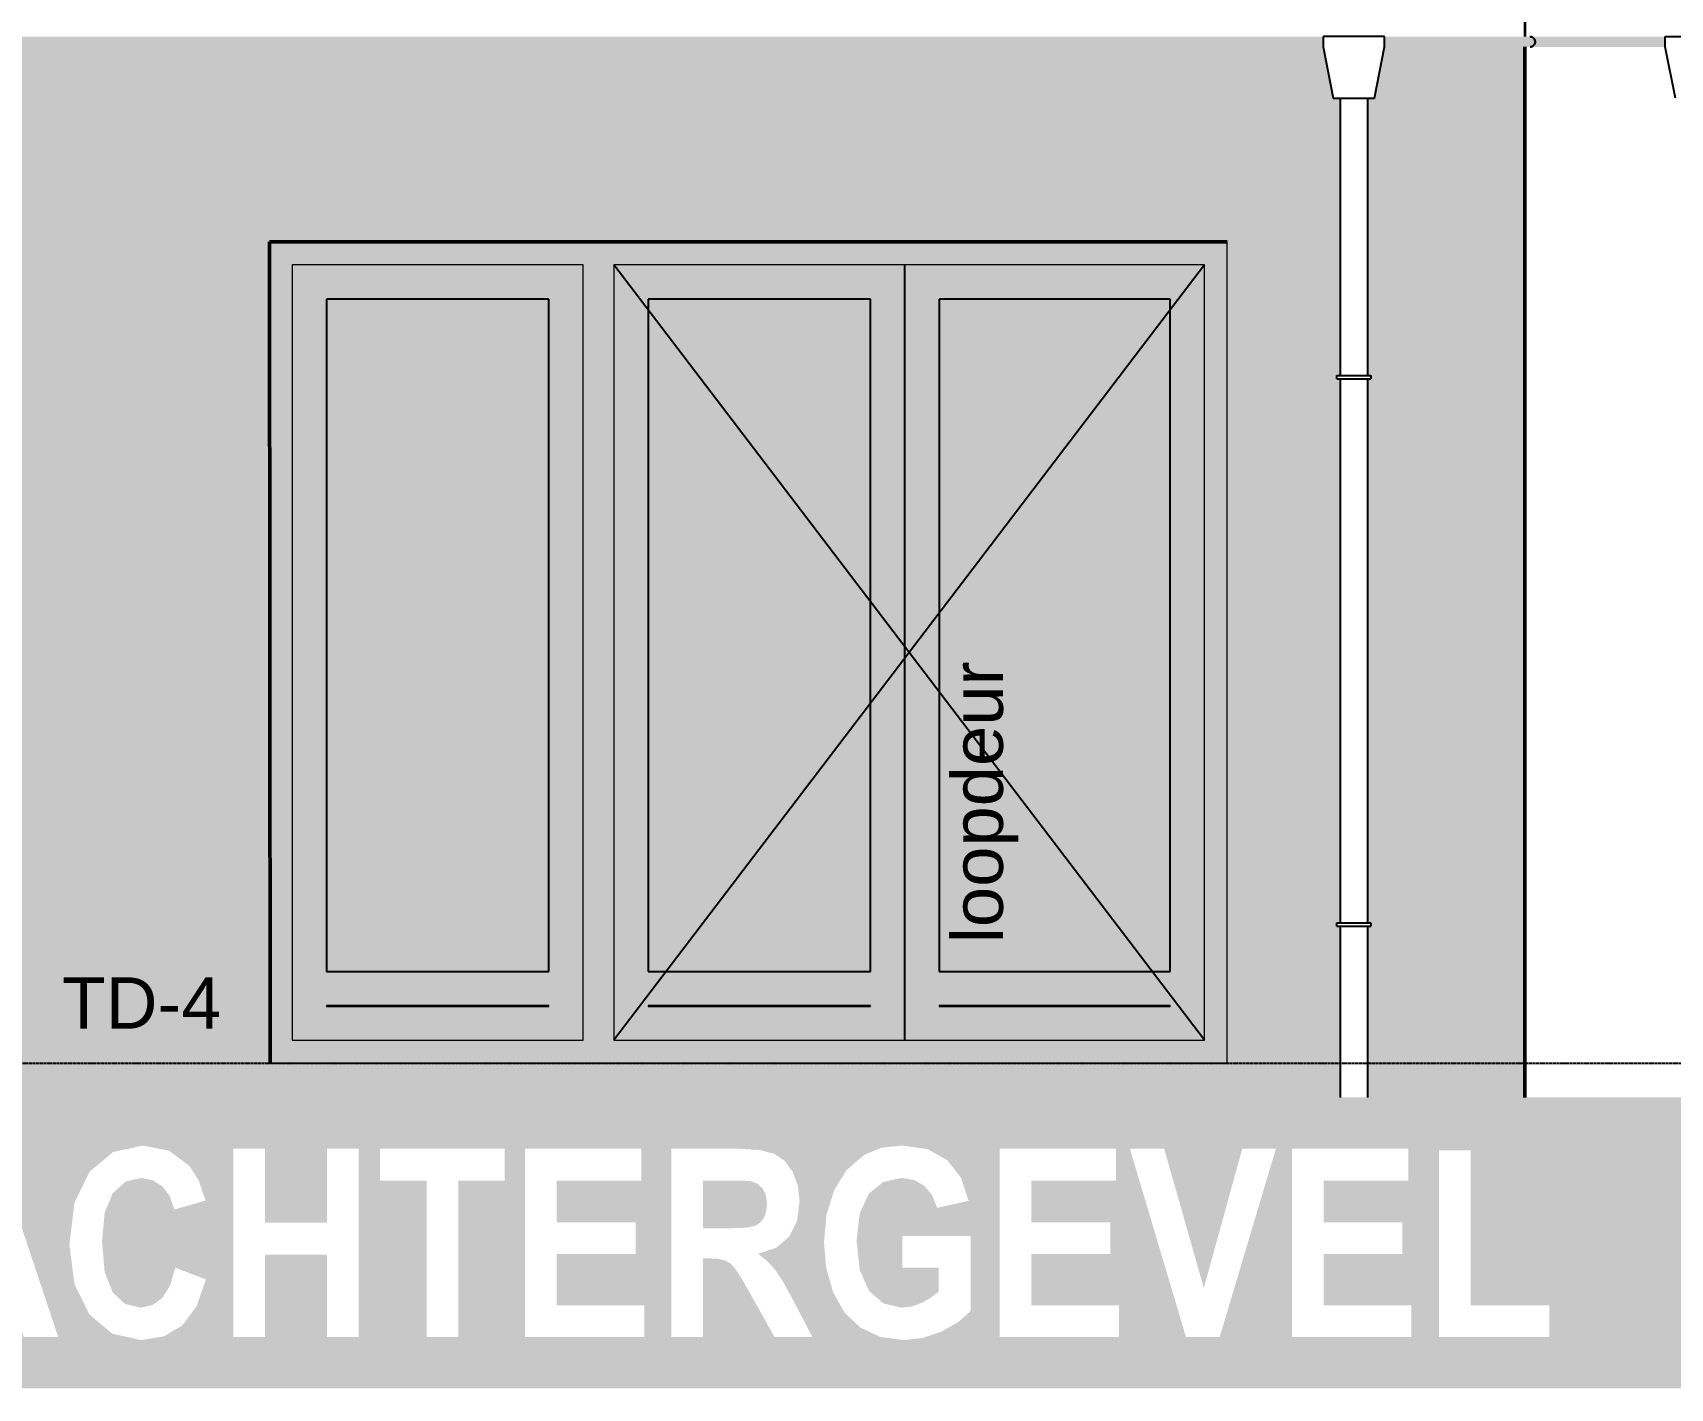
# Model space of a CAD drawing. Header units: millimetres. Extents: x -245 to 49755, y -245 to 41806.
# Drawn here: x 28328 to 30722, y 29037 to 31018 of the extents above; entities that cross this region are included whole.
import ezdxf

# ---------------------------------------------------------------- set-up
doc = ezdxf.new("R2010")
doc.units = ezdxf.units.MM
doc.linetypes.add('PUNKT2_S9', pattern=[1, 0, -1])
doc.linetypes.add('VERDECKT2_S2', pattern=[2.7, 2, -0.7])
doc.layers.add('Standard', color=7, linetype='Continuous', lineweight=25)
doc.styles.add('ARIAL', font='arial.ttf')

msp = doc.modelspace()

# ---------------------------------------------------------------- hatches: boundary and pattern name
at = {"layer": 'Standard', "linetype": 'PUNKT2_S9', "lineweight": 25}
h = msp.add_hatch(color=251, dxfattribs=at)
h.paths.add_polyline_path([(30509.2, 29462.1), (30509.2, 30997.1), (30304.2, 30997.1), (30289.2, 30922.1), (30279.1, 30922.1), (30279.1, 30517.1), (30284.1, 30517.1), (30284.1, 30512.1), (30279.1, 30512.1), (30279.1, 29717.1), (30284.1, 29717.1), (30284.1, 29712.1), (30279.1, 29712.1), (30279.1, 29462.1)])
h.paths.add_polyline_path([(26589.1, 30922.1), (26579.2, 30922.1), (26564.2, 30997.1), (26359.2, 30997.1), (26359.2, 31112.1), (26304.2, 31052.5), (26304.2, 29672.1), (26303.2, 29672.1), (26303.2, 29462.1), (26589.1, 29462.1), (26589.1, 29712.1), (26584.1, 29712.1), (26584.1, 29717.1), (26589.1, 29717.1), (26589.1, 30512.1), (26584.1, 30512.1), (26584.1, 30517.1), (26589.1, 30517.1)])
h.paths.add_polyline_path([(26810.2, 29512.1), (26810.2, 29462.1), (26809.2, 30712.1), (28209.2, 30712.1), (28209.2, 29512.1)], flags=16)
h.paths.add_polyline_path([(26629.1, 29462.1), (30239.1, 29462.1), (30239.1, 29712.1), (30234.1, 29712.1), (30234.1, 29717.1), (30239.1, 29717.1), (30239.1, 30512.1), (30234.1, 30512.1), (30234.1, 30517.1), (30239.1, 30517.1), (30239.1, 30922.1), (30229.2, 30922.1), (30214.2, 30997.1), (26654.2, 30997.1), (26639.2, 30922.1), (26629.1, 30922.1), (26629.1, 30517.1), (26634.1, 30517.1), (26634.1, 30512.1), (26629.1, 30512.1), (26629.1, 29717.1), (26634.1, 29717.1), (26634.1, 29712.1), (26629.1, 29712.1)])
h.paths.add_polyline_path([(28674.2, 29512.1), (28674.2, 30712.1), (30074.2, 30712.1), (30074.2, 29512.1)], flags=16)
for color, points in [(251, [(30214.2, 31012), (26654.2, 31012), (26654.2, 31011.9), (30214.2, 31011.9)]), (251, [(30214.2, 31012), (26654.2, 31012), (26654.2, 31012), (30214.2, 31012)]), (251, [(30214.2, 31011.9), (26654.2, 31011.9), (26654.2, 31011.8), (30214.2, 31011.8)]), (251, [(30214.2, 31011.8), (26654.2, 31011.8), (26654.2, 31011.7), (30214.2, 31011.7)]), (251, [(30214.2, 31011.7), (26654.2, 31011.7), (26654.2, 31011.6), (30214.2, 31011.6)]), (251, [(30214.2, 31011.6), (26654.2, 31011.6), (26654.2, 31011.4), (30214.2, 31011.4)]), (251, [(30214.2, 31011.4), (26654.2, 31011.4), (26654.2, 31011.2), (30214.2, 31011.2)]), (251, [(30214.2, 31011.2), (26654.2, 31011.2), (26654.2, 31011.1), (30214.2, 31011.1)]), (251, [(30214.2, 31011.1), (26654.2, 31011.1), (26654.2, 31010.9), (30214.2, 31010.9)]), (49, [(30214.2, 31010.9), (26654.2, 31010.9), (26654.2, 31010.6), (30214.2, 31010.6)]), (250, [(30214.2, 31010.6), (26654.2, 31010.6), (26654.2, 31010.4), (30214.2, 31010.4)]), (250, [(30214.2, 31010.4), (26654.2, 31010.4), (26654.2, 31010.1), (30214.2, 31010.1)]), (250, [(30214.2, 31010.1), (26654.2, 31010.1), (26654.2, 31009.9), (30214.2, 31009.9)]), (250, [(30214.2, 31009.9), (26654.2, 31009.9), (26654.2, 31009.6), (30214.2, 31009.6)]), (250, [(30214.2, 31009.6), (26654.2, 31009.6), (26654.2, 31009.3), (30214.2, 31009.3)]), (250, [(30214.2, 31009.3), (26654.2, 31009.3), (26654.2, 31009), (30214.2, 31009)]), (250, [(30214.2, 31009), (26654.2, 31009), (26654.2, 31008.6), (30214.2, 31008.6)]), (250, [(30214.2, 31008.6), (26654.2, 31008.6), (26654.2, 31008.3), (30214.2, 31008.3)]), (250, [(30214.2, 31008.3), (26654.2, 31008.3), (26654.2, 31008), (30214.2, 31008)]), (250, [(30214.2, 31008), (26654.2, 31008), (26654.2, 31007.6), (30214.2, 31007.6)]), (250, [(30214.2, 31007.6), (26654.2, 31007.6), (26654.2, 31007.2), (30214.2, 31007.2)]), (250, [(30214.2, 31007.2), (26654.2, 31007.2), (26654.2, 31006.9), (30214.2, 31006.9)]), (250, [(30214.2, 31006.9), (26654.2, 31006.9), (26654.2, 31006.5), (30214.2, 31006.5)]), (250, [(30214.2, 31006.5), (26654.2, 31006.5), (26654.2, 31006.1), (30214.2, 31006.1)]), (250, [(30214.2, 31006.1), (26654.2, 31006.1), (26654.2, 31005.7), (30214.2, 31005.7)]), (250, [(30214.2, 31005.7), (26654.2, 31005.7), (26654.2, 31005.3), (30214.2, 31005.3)]), (250, [(30214.2, 31005.3), (26654.2, 31005.3), (26654.2, 31005), (30214.2, 31005)]), (250, [(30214.2, 31005), (26654.2, 31005), (26654.2, 31004.6), (30214.2, 31004.6)]), (250, [(30214.2, 31004.6), (26654.2, 31004.6), (26654.2, 31004.2), (30214.2, 31004.2)]), (250, [(30214.2, 31004.2), (26654.2, 31004.2), (26654.2, 31003.8), (30214.2, 31003.8)]), (250, [(30214.2, 31003.8), (26654.2, 31003.8), (26654.2, 31003.4), (30214.2, 31003.4)]), (250, [(30214.2, 31003.4), (26654.2, 31003.4), (26654.2, 31003), (30214.2, 31003)]), (250, [(30214.2, 31003), (26654.2, 31003), (26654.2, 31002.6), (30214.2, 31002.6)]), (250, [(30214.2, 31002.6), (26654.2, 31002.6), (26654.2, 31002.2), (30214.2, 31002.2)]), (250, [(30214.2, 31002.2), (26654.2, 31002.2), (26654.2, 31001.9), (30214.2, 31001.9)]), (250, [(30214.2, 31001.9), (26654.2, 31001.9), (26654.2, 31001.5), (30214.2, 31001.5)]), (250, [(30214.2, 31001.5), (26654.2, 31001.5), (26654.2, 31001.2), (30214.2, 31001.2)]), (250, [(30214.2, 31001.2), (26654.2, 31001.2), (26654.2, 31000.8), (30214.2, 31000.8)]), (250, [(30214.2, 31000.8), (26654.2, 31000.8), (26654.2, 31000.5), (30214.2, 31000.5)]), (250, [(30214.2, 31000.5), (26654.2, 31000.5), (26654.2, 31000.2), (30214.2, 31000.2)]), (250, [(30214.2, 31000.2), (26654.2, 31000.2), (26654.2, 30999.8), (30214.2, 30999.8)]), (250, [(30214.2, 30999.8), (26654.2, 30999.8), (26654.2, 30999.5), (30214.2, 30999.5)]), (250, [(30214.2, 30999.5), (26654.2, 30999.5), (26654.2, 30999.3), (30214.2, 30999.3)]), (250, [(30214.2, 30999.3), (26654.2, 30999.3), (26654.2, 30999), (30214.2, 30999)]), (250, [(30214.2, 30999), (26654.2, 30999), (26654.2, 30998.7), (30214.2, 30998.7)]), (250, [(30214.2, 30998.7), (26654.2, 30998.7), (26654.2, 30998.5), (30214.2, 30998.5)]), (250, [(30214.2, 30998.5), (26654.2, 30998.5), (26654.2, 30998.3), (30214.2, 30998.3)]), (250, [(30214.2, 30998.3), (26654.2, 30998.3), (26654.2, 30998.1), (30214.2, 30998.1)]), (250, [(30214.2, 30998.1), (26654.2, 30998.1), (26654.2, 30997.9), (30214.2, 30997.9)]), (250, [(30214.2, 30997.9), (26654.2, 30997.9), (26654.2, 30997.7), (30214.2, 30997.7)]), (250, [(30214.2, 30997.7), (26654.2, 30997.7), (26654.2, 30997.6), (30214.2, 30997.6)]), (250, [(30214.2, 30997.6), (26654.2, 30997.6), (26654.2, 30997.4), (30214.2, 30997.4)]), (250, [(30214.2, 30997.4), (26654.2, 30997.4), (26654.2, 30997.3), (30214.2, 30997.3)]), (250, [(30214.2, 30997.3), (26654.2, 30997.3), (26654.2, 30997.2), (30214.2, 30997.2)]), (250, [(30214.2, 30997.2), (26654.2, 30997.2), (26654.2, 30997.2), (30214.2, 30997.2)]), (250, [(30214.2, 30997.2), (26654.2, 30997.2), (26654.2, 30997.1), (30214.2, 30997.1)]), (8, [(30517.1, 31012.1), (30304.2, 31012.1), (30517.4, 31012)]), (8, [(30516.7, 31012.1), (30304.2, 31012.1), (30517.1, 31012.1)]), (251, [(30517.8, 31012), (30304.2, 31012), (30304.2, 31011.9), (30518.2, 31011.9)]), (251, [(30517.4, 31012), (30304.2, 31012), (30304.2, 31012), (30517.8, 31012)]), (251, [(30518.2, 31011.9), (30304.2, 31011.9), (30304.2, 31011.8), (30518.6, 31011.8)]), (251, [(30518.6, 31011.8), (30304.2, 31011.8), (30304.2, 31011.7), (30519, 31011.7)]), (251, [(30519, 31011.7), (30304.2, 31011.7), (30304.2, 31011.6), (30519.3, 31011.6)]), (251, [(30519.3, 31011.6), (30304.2, 31011.6), (30304.2, 31011.4), (30519.7, 31011.4)]), (251, [(30519.7, 31011.4), (30304.2, 31011.4), (30304.2, 31011.2), (30520.1, 31011.2)]), (251, [(30520.1, 31011.2), (30304.2, 31011.2), (30304.2, 31011.1), (30520.4, 31011.1)]), (251, [(30520.4, 31011.1), (30304.2, 31011.1), (30304.2, 31010.9), (30520.7, 31010.9)]), (49, [(30520.7, 31010.9), (30304.2, 31010.9), (30304.2, 31010.6), (30521.1, 31010.6)]), (250, [(30521.1, 31010.6), (30304.2, 31010.6), (30304.2, 31010.4), (30521.4, 31010.4)]), (250, [(30521.4, 31010.4), (30304.2, 31010.4), (30304.2, 31010.1), (30521.7, 31010.1)]), (250, [(30521.7, 31010.1), (30304.2, 31010.1), (30304.2, 31009.9), (30522, 31009.9)]), (250, [(30522, 31009.9), (30304.2, 31009.9), (30304.2, 31009.6), (30522.2, 31009.6)]), (250, [(30522.2, 31009.6), (30304.2, 31009.6), (30304.2, 31009.3), (30522.5, 31009.3)]), (250, [(30522.5, 31009.3), (30304.2, 31009.3), (30304.2, 31009), (30522.7, 31009)]), (250, [(30522.7, 31009), (30304.2, 31009), (30304.2, 31008.6), (30522.9, 31008.6)]), (250, [(30522.9, 31008.6), (30304.2, 31008.6), (30304.2, 31008.3), (30523.2, 31008.3)]), (250, [(30523.2, 31008.3), (30304.2, 31008.3), (30304.2, 31008), (30523.3, 31008)]), (250, [(30523.3, 31008), (30304.2, 31008), (30304.2, 31007.6), (30523.5, 31007.6)]), (250, [(30523.5, 31007.6), (30304.2, 31007.6), (30304.2, 31007.2), (30523.7, 31007.2)]), (250, [(30523.7, 31007.2), (30304.2, 31007.2), (30304.2, 31006.9), (30523.8, 31006.9)]), (250, [(30523.8, 31006.9), (30304.2, 31006.9), (30304.2, 31006.5), (30523.9, 31006.5)]), (250, [(30523.9, 31006.5), (30304.2, 31006.5), (30304.2, 31006.1), (30524, 31006.1)]), (250, [(30524, 31006.1), (30304.2, 31006.1), (30304.2, 31005.7), (30524.1, 31005.7)]), (250, [(30524.1, 31005.7), (30304.2, 31005.7), (30304.2, 31005.3), (30524.1, 31005.3)]), (250, [(30524.1, 31005.3), (30304.2, 31005.3), (30304.2, 31005), (30524.1, 31005)]), (250, [(30524.1, 31005), (30304.2, 31005), (30304.2, 31004.6), (30524.2, 31004.6)]), (250, [(30524.2, 31004.6), (30304.2, 31004.6), (30304.2, 31004.2), (30524.1, 31004.2)]), (250, [(30524.1, 31004.2), (30304.2, 31004.2), (30304.2, 31003.8), (30524.1, 31003.8)]), (250, [(30524.1, 31003.8), (30304.2, 31003.8), (30304.2, 31003.4), (30524.1, 31003.4)]), (250, [(30524.1, 31003.4), (30304.2, 31003.4), (30304.2, 31003), (30524, 31003)]), (250, [(30524, 31003), (30304.2, 31003), (30304.2, 31002.6), (30523.9, 31002.6)]), (250, [(30523.9, 31002.6), (30304.2, 31002.6), (30304.2, 31002.2), (30523.8, 31002.2)]), (250, [(30523.8, 31002.2), (30304.2, 31002.2), (30304.2, 31001.9), (30523.7, 31001.9)]), (250, [(30523.7, 31001.9), (30304.2, 31001.9), (30304.2, 31001.5), (30523.5, 31001.5)]), (250, [(30523.5, 31001.5), (30304.2, 31001.5), (30304.2, 31001.2), (30523.3, 31001.2)]), (250, [(30523.3, 31001.2), (30304.2, 31001.2), (30304.2, 31000.8), (30523.2, 31000.8)]), (250, [(30523.2, 31000.8), (30304.2, 31000.8), (30304.2, 31000.5), (30522.9, 31000.5)]), (250, [(30522.9, 31000.5), (30304.2, 31000.5), (30304.2, 31000.2), (30522.7, 31000.2)]), (250, [(30522.7, 31000.2), (30304.2, 31000.2), (30304.2, 30999.8), (30522.5, 30999.8)]), (250, [(30522.5, 30999.8), (30304.2, 30999.8), (30304.2, 30999.5), (30522.2, 30999.5)]), (250, [(30522.2, 30999.5), (30304.2, 30999.5), (30304.2, 30999.3), (30522, 30999.3)]), (250, [(30522, 30999.3), (30304.2, 30999.3), (30304.2, 30999), (30521.7, 30999)]), (250, [(30521.7, 30999), (30304.2, 30999), (30304.2, 30998.7), (30521.4, 30998.7)]), (250, [(30521.4, 30998.7), (30304.2, 30998.7), (30304.2, 30998.5), (30521.1, 30998.5)]), (250, [(30521.1, 30998.5), (30304.2, 30998.5), (30304.2, 30998.3), (30520.7, 30998.3)]), (250, [(30520.7, 30998.3), (30304.2, 30998.3), (30304.2, 30998.1), (30520.4, 30998.1)]), (250, [(30520.4, 30998.1), (30304.2, 30998.1), (30304.2, 30997.9), (30520.1, 30997.9)]), (250, [(30520.1, 30997.9), (30304.2, 30997.9), (30304.2, 30997.7), (30519.7, 30997.7)]), (250, [(30519.7, 30997.7), (30304.2, 30997.7), (30304.2, 30997.6), (30519.3, 30997.6)]), (250, [(30519.3, 30997.6), (30304.2, 30997.6), (30304.2, 30997.4), (30519, 30997.4)]), (250, [(30519, 30997.4), (30304.2, 30997.4), (30304.2, 30997.3), (30518.6, 30997.3)]), (250, [(30518.6, 30997.3), (30304.2, 30997.3), (30304.2, 30997.2), (30518.2, 30997.2)]), (250, [(30518.2, 30997.2), (30304.2, 30997.2), (30304.2, 30997.2), (30517.8, 30997.2)]), (250, [(30517.8, 30997.2), (30304.2, 30997.2), (30304.2, 30997.1), (30517.4, 30997.1)]), (250, [(30517.4, 30997.1), (30304.2, 30997.1), (30517.1, 30997.1)]), (250, [(30517.1, 30997.1), (30304.2, 30997.1), (30516.7, 30997.1)]), (8, [(30517.1, 31012.1), (30714.2, 31012.1), (30516.7, 31012.1)]), (250, [(30516.7, 30997.1), (30714.2, 30997.1), (30517.1, 30997.1)]), (8, [(30517.4, 31012), (30714.2, 31012), (30517.1, 31012.1)]), (250, [(30517.1, 30997.1), (30714.2, 30997.1), (30517.4, 30997.1)]), (251, [(30517.8, 31012), (30714.2, 31012), (30714.2, 31012), (30517.4, 31012)]), (250, [(30517.4, 30997.1), (30714.2, 30997.1), (30714.2, 30997.2), (30517.8, 30997.2)]), (251, [(30518.2, 31011.9), (30714.2, 31011.9), (30714.2, 31012), (30517.8, 31012)]), (250, [(30517.8, 30997.2), (30714.2, 30997.2), (30714.2, 30997.2), (30518.2, 30997.2)]), (251, [(30518.6, 31011.8), (30714.2, 31011.8), (30714.2, 31011.9), (30518.2, 31011.9)]), (250, [(30518.2, 30997.2), (30714.2, 30997.2), (30714.2, 30997.3), (30518.6, 30997.3)]), (251, [(30519, 31011.7), (30714.2, 31011.7), (30714.2, 31011.8), (30518.6, 31011.8)]), (250, [(30518.6, 30997.3), (30714.2, 30997.3), (30714.2, 30997.4), (30519, 30997.4)]), (251, [(30519.3, 31011.6), (30714.2, 31011.6), (30714.2, 31011.7), (30519, 31011.7)]), (250, [(30519, 30997.4), (30714.2, 30997.4), (30714.2, 30997.6), (30519.3, 30997.6)]), (251, [(30519.7, 31011.4), (30714.2, 31011.4), (30714.2, 31011.6), (30519.3, 31011.6)]), (250, [(30519.3, 30997.6), (30714.2, 30997.6), (30714.2, 30997.7), (30519.7, 30997.7)]), (251, [(30520.1, 31011.2), (30714.2, 31011.2), (30714.2, 31011.4), (30519.7, 31011.4)]), (250, [(30519.7, 30997.7), (30714.2, 30997.7), (30714.2, 30997.9), (30520.1, 30997.9)]), (251, [(30520.4, 31011.1), (30714.2, 31011.1), (30714.2, 31011.2), (30520.1, 31011.2)]), (250, [(30520.1, 30997.9), (30714.2, 30997.9), (30714.2, 30998.1), (30520.4, 30998.1)]), (251, [(30520.7, 31010.9), (30714.2, 31010.9), (30714.2, 31011.1), (30520.4, 31011.1)]), (250, [(30520.4, 30998.1), (30714.2, 30998.1), (30714.2, 30998.3), (30520.7, 30998.3)]), (49, [(30521.1, 31010.6), (30714.2, 31010.6), (30714.2, 31010.9), (30520.7, 31010.9)]), (250, [(30520.7, 30998.3), (30714.2, 30998.3), (30714.2, 30998.5), (30521.1, 30998.5)]), (250, [(30521.4, 31010.4), (30714.2, 31010.4), (30714.2, 31010.6), (30521.1, 31010.6)]), (250, [(30521.1, 30998.5), (30714.2, 30998.5), (30714.2, 30998.7), (30521.4, 30998.7)]), (250, [(30521.7, 31010.1), (30714.2, 31010.1), (30714.2, 31010.4), (30521.4, 31010.4)]), (250, [(30521.4, 30998.7), (30714.2, 30998.7), (30714.2, 30999), (30521.7, 30999)]), (250, [(30522, 31009.9), (30714.2, 31009.9), (30714.2, 31010.1), (30521.7, 31010.1)]), (250, [(30521.7, 30999), (30714.2, 30999), (30714.2, 30999.3), (30522, 30999.3)]), (250, [(30522.2, 31009.6), (30714.2, 31009.6), (30714.2, 31009.9), (30522, 31009.9)]), (250, [(30522, 30999.3), (30714.2, 30999.3), (30714.2, 30999.5), (30522.2, 30999.5)]), (250, [(30522.5, 31009.3), (30714.2, 31009.3), (30714.2, 31009.6), (30522.2, 31009.6)]), (250, [(30522.2, 30999.5), (30714.2, 30999.5), (30714.2, 30999.8), (30522.5, 30999.8)]), (250, [(30522.7, 31009), (30714.2, 31009), (30714.2, 31009.3), (30522.5, 31009.3)]), (250, [(30522.5, 30999.8), (30714.2, 30999.8), (30714.2, 31000.2), (30522.7, 31000.2)]), (250, [(30522.9, 31008.6), (30714.2, 31008.6), (30714.2, 31009), (30522.7, 31009)]), (250, [(30522.7, 31000.2), (30714.2, 31000.2), (30714.2, 31000.5), (30522.9, 31000.5)]), (250, [(30523.2, 31008.3), (30714.2, 31008.3), (30714.2, 31008.6), (30522.9, 31008.6)]), (250, [(30522.9, 31000.5), (30714.2, 31000.5), (30714.2, 31000.8), (30523.2, 31000.8)]), (250, [(30523.3, 31008), (30714.2, 31008), (30714.2, 31008.3), (30523.2, 31008.3)]), (250, [(30523.2, 31000.8), (30714.2, 31000.8), (30714.2, 31001.2), (30523.3, 31001.2)]), (250, [(30523.5, 31007.6), (30714.2, 31007.6), (30714.2, 31008), (30523.3, 31008)]), (250, [(30523.3, 31001.2), (30714.2, 31001.2), (30714.2, 31001.5), (30523.5, 31001.5)]), (250, [(30523.7, 31007.2), (30714.2, 31007.2), (30714.2, 31007.6), (30523.5, 31007.6)]), (250, [(30523.5, 31001.5), (30714.2, 31001.5), (30714.2, 31001.9), (30523.7, 31001.9)]), (250, [(30523.8, 31006.9), (30714.2, 31006.9), (30714.2, 31007.2), (30523.7, 31007.2)]), (250, [(30523.7, 31001.9), (30714.2, 31001.9), (30714.2, 31002.2), (30523.8, 31002.2)]), (250, [(30523.9, 31006.5), (30714.2, 31006.5), (30714.2, 31006.9), (30523.8, 31006.9)]), (250, [(30523.8, 31002.2), (30714.2, 31002.2), (30714.2, 31002.6), (30523.9, 31002.6)]), (250, [(30524, 31006.1), (30714.2, 31006.1), (30714.2, 31006.5), (30523.9, 31006.5)]), (250, [(30523.9, 31002.6), (30714.2, 31002.6), (30714.2, 31003), (30524, 31003)]), (250, [(30524.1, 31005.7), (30714.2, 31005.7), (30714.2, 31006.1), (30524, 31006.1)]), (250, [(30524, 31003), (30714.2, 31003), (30714.2, 31003.4), (30524.1, 31003.4)]), (250, [(30524.1, 31005.3), (30714.2, 31005.3), (30714.2, 31005.7), (30524.1, 31005.7)]), (250, [(30524.1, 31005), (30714.2, 31005), (30714.2, 31005.3), (30524.1, 31005.3)]), (250, [(30524.2, 31004.6), (30714.2, 31004.6), (30714.2, 31005), (30524.1, 31005)]), (250, [(30524.1, 31004.2), (30714.2, 31004.2), (30714.2, 31004.6), (30524.2, 31004.6)]), (250, [(30524.1, 31003.8), (30714.2, 31003.8), (30714.2, 31004.2), (30524.1, 31004.2)]), (250, [(30524.1, 31003.4), (30714.2, 31003.4), (30714.2, 31003.8), (30524.1, 31003.8)])]:
    msp.add_hatch(color=color, dxfattribs=at).paths.add_polyline_path(points)
for color, points in [(250, [(28674.2, 30712.1), (28707.7, 30712.1), (28707.7, 29512.1), (28674.2, 29512.1)]), (250, [(30040.7, 30712.1), (30040.7, 30678.6), (28707.7, 30678.6), (28707.7, 30712.1)]), (250, [(30040.7, 29512.1), (30040.7, 30712.1), (30074.2, 30712.1), (30074.2, 29672.1), (30073.2, 29672.1), (30073.2, 29512.1)]), (250, [(28707.7, 30678.6), (28757.7, 30678.6), (28757.7, 29545.6), (28707.7, 29545.6)]), (250, [(29082.7, 30678.6), (29082.7, 30628.6), (28757.7, 30628.6), (28757.7, 30678.6)]), (250, [(29132.7, 29545.6), (29082.7, 29545.6), (29082.7, 30678.6), (29132.7, 30678.6)]), (250, [(29132.7, 30678.6), (29177.7, 30678.6), (29177.7, 29545.6), (29132.7, 29545.6)]), (250, [(29177.7, 30678.6), (29227.7, 30678.6), (29227.7, 29545.6), (29177.7, 29545.6)]), (250, [(29552.7, 30678.6), (29552.7, 30628.6), (29227.7, 30628.6), (29227.7, 30678.6)]), (250, [(29602.7, 29545.6), (29552.7, 29545.6), (29552.7, 30678.6), (29602.7, 30678.6)]), (251, [(29602.7, 29545.6), (29602.7, 30678.6), (29603.2, 30678.6), (29603.2, 29545.6)]), (250, [(29603.2, 30678.6), (29653.2, 30678.6), (29653.2, 29545.6), (29603.2, 29545.6)]), (250, [(29990.7, 30678.6), (29990.7, 30628.6), (29653.2, 30628.6), (29653.2, 30678.6)]), (250, [(30040.7, 29545.6), (29990.7, 29545.6), (29990.7, 30678.6), (30040.7, 30678.6)]), (254, [(28757.7, 30628.6), (29082.7, 30628.6), (29082.7, 29646.1), (28757.7, 29646.1)]), (254, [(29552.7, 30186.2), (29227.7, 30612.9), (29227.7, 30628.6), (29552.7, 30628.6)]), (254, [(29227.7, 30612.9), (29552.7, 30186.2), (29552.7, 30037.9), (29254.2, 29646.1), (29227.7, 29646.1)]), (254, [(29653.2, 30169.8), (29653.2, 30628.6), (29990.7, 30628.6), (29990.7, 30612.9)]), (254, [(29990.7, 30612.9), (29990.7, 29646.1), (29964.1, 29646.1), (29653.2, 30054.3), (29653.2, 30169.8)]), (254, [(29552.7, 30037.9), (29552.7, 29646.1), (29254.2, 29646.1)]), (254, [(29653.2, 30054.3), (29964.1, 29646.1), (29653.2, 29646.1)]), (250, [(28757.7, 29596.1), (28757.7, 29646.1), (29082.7, 29646.1), (29082.7, 29596.1)]), (250, [(29227.7, 29596.1), (29227.7, 29646.1), (29552.7, 29646.1), (29552.7, 29596.1)]), (250, [(29653.2, 29596.1), (29653.2, 29646.1), (29990.7, 29646.1), (29990.7, 29596.1)]), (251, [(28757.7, 29596.1), (29082.7, 29596.1), (29082.7, 29595.6), (28757.7, 29595.6)]), (250, [(28757.7, 29545.6), (28757.7, 29595.6), (29082.7, 29595.6), (29082.7, 29545.6)]), (251, [(29227.7, 29596.1), (29552.7, 29596.1), (29552.7, 29595.6), (29227.7, 29595.6)]), (250, [(29227.7, 29545.6), (29227.7, 29595.6), (29552.7, 29595.6), (29552.7, 29545.6)]), (251, [(29653.2, 29595.6), (29653.2, 29596.1), (29990.7, 29596.1), (29990.7, 29595.6)]), (250, [(29653.2, 29545.6), (29653.2, 29595.6), (29990.7, 29595.6), (29990.7, 29545.6)]), (250, [(28707.7, 29512.1), (28707.7, 29545.6), (30040.7, 29545.6), (30040.7, 29512.1)])]:
    msp.add_hatch(color=color, dxfattribs=at).paths.add_polyline_path(points, flags=16)
at = {"layer": 'Standard', "linetype": 'PUNKT2_S9', "lineweight": -3}
h = msp.add_hatch(color=0, dxfattribs=at)
h.paths.add_polyline_path([(29369.3, 29271.5), (29383.8, 29274.1), (29391.2, 29278.6), (29396.8, 29285.8), (29400.2, 29294.9), (29401.5, 29306.4), (29399.9, 29319), (29395.2, 29328.7), (29387.9, 29335.9), (29377.9, 29339.6), (29366.6, 29340.4), (29344.1, 29340.5), (29308, 29340.5), (29308, 29270.7), (29342.2, 29270.7)])
h.paths.add_polyline_path([(28217.8, 29220.9), (28280.3, 29220.9), (28248.7, 29322.9)])
h.paths.add_polyline_path([(35759.2, 29462.1), (23959.2, 29462.1), (23959.2, 29037.1), (35759.2, 29037.1)])
h.paths.add_polyline_path([(30544.9, 29158.4), (30544.9, 29112.1), (30383.6, 29112.1), (30383.6, 29384.8), (30429.9, 29384.8), (30429.9, 29158.4)], flags=16)
h.paths.add_polyline_path([(30338.8, 29387.1), (30338.8, 29340.5), (30215.1, 29340.5), (30215.1, 29279.6), (30330.2, 29279.6), (30330.2, 29233.2), (30215.1, 29233.2), (30215.1, 29158.4), (30343.1, 29158.4), (30343.1, 29112.1), (30168.8, 29112.1), (30168.8, 29387.1)], flags=16)
h.paths.add_polyline_path([(29982, 29387.1), (30040, 29183.5), (30096.1, 29387.1), (30145.3, 29387.1), (30063.2, 29112.1), (30013.8, 29112.1), (29931.9, 29387.1)], flags=16)
h.paths.add_polyline_path([(29916.1, 29112.1), (29741.8, 29112.1), (29741.8, 29387.1), (29911.7, 29387.1), (29911.7, 29340.5), (29788, 29340.5), (29788, 29279.6), (29903.1, 29279.6), (29903.1, 29233.2), (29788, 29233.2), (29788, 29158.4), (29916.1, 29158.4)], flags=16)
h.paths.add_polyline_path([(29599.4, 29213.2), (29599.4, 29259.5), (29699.1, 29259.5), (29699.1, 29150), (29681.3, 29134), (29656.9, 29120.1), (29629.2, 29110.5), (29601.1, 29107.4), (29567.5, 29111.9), (29538.4, 29125.4), (29514.9, 29147.5), (29498.2, 29177.1), (29488.1, 29212.4), (29484.8, 29250.5), (29488.5, 29291), (29499.8, 29326.8), (29518.2, 29356.3), (29543.7, 29378.1), (29568.4, 29388.4), (29598.6, 29391.7), (29636.6, 29386.3), (29665.2, 29370.2), (29685, 29344.7), (29696.1, 29310.9), (29650.2, 29300.6), (29643.1, 29318.8), (29631.9, 29332.5), (29616.8, 29341.3), (29598.6, 29344.3), (29571.4, 29338.5), (29550.3, 29321.2), (29537, 29292.5), (29532.4, 29252.8), (29537, 29210), (29550.6, 29179.2), (29571.6, 29161), (29598.1, 29154.8), (29612.6, 29156.5), (29627.2, 29161.6), (29640.8, 29169.3), (29652.4, 29178.3), (29652.4, 29213.2)], flags=16)
h.paths.add_polyline_path([(29261.7, 29387.1), (29359.1, 29387.1), (29390.8, 29385.2), (29412.4, 29379.5), (29427.4, 29369.4), (29439.1, 29353.3), (29446.6, 29333), (29449.1, 29310), (29445.4, 29281.6), (29434, 29258.8), (29415.1, 29242.4), (29388.6, 29233.4), (29402.4, 29222.4), (29413.3, 29210.4), (29424.9, 29192.9), (29439.8, 29165.7), (29467.7, 29112.1), (29412.4, 29112.1), (29378.9, 29171.9), (29364, 29198), (29354.6, 29212.3), (29347.8, 29219.4), (29340.7, 29223.7), (29331.1, 29226.1), (29317.4, 29226.9), (29308, 29226.9), (29308, 29112.1), (29261.7, 29112.1)], flags=16)
h.paths.add_polyline_path([(29209.4, 29233.2), (29094.3, 29233.2), (29094.3, 29158.4), (29222.3, 29158.4), (29222.3, 29112.1), (29048, 29112.1), (29048, 29387.1), (29217.9, 29387.1), (29217.9, 29340.5), (29094.3, 29340.5), (29094.3, 29279.6), (29209.4, 29279.6)], flags=16)
h.paths.add_polyline_path([(28836, 29340.5), (28836, 29387.1), (29018.2, 29387.1), (29018.2, 29340.5), (28950.3, 29340.5), (28950.3, 29112.1), (28904, 29112.1), (28904, 29340.5)], flags=16)
h.paths.add_polyline_path([(28804.6, 29112.1), (28758.3, 29112.1), (28758.3, 29232.3), (28667.7, 29232.3), (28667.7, 29112.1), (28621.4, 29112.1), (28621.4, 29387.1), (28667.7, 29387.1), (28667.7, 29278.8), (28758.3, 29278.8), (28758.3, 29387.1), (28804.6, 29387.1)], flags=16)
h.paths.add_polyline_path([(28444.8, 29116.7), (28411.3, 29144.7), (28389.3, 29189.2), (28381.9, 29247.1), (28389.3, 29308.1), (28411.5, 29353.6), (28445.7, 29382.2), (28489.2, 29391.7), (28527.3, 29384.3), (28557.5, 29361.9), (28571.1, 29340.4), (28580.9, 29311.3), (28535.1, 29298.1), (28528.9, 29317.3), (28518.1, 29331.9), (28503.8, 29341.1), (28486.8, 29344.3), (28463.7, 29338.8), (28445.4, 29322.3), (28433.5, 29293.7), (28429.6, 29251.3), (28433.5, 29206.6), (28445.3, 29177), (28463.2, 29160.3), (28485.9, 29154.8), (28503.1, 29158.4), (28517.6, 29168.9), (28529, 29186.9), (28536.7, 29213.2), (28581.5, 29196.1), (28567.8, 29156.9), (28547.2, 29129.1), (28520, 29112.8), (28486.4, 29107.4)], flags=16)
h.paths.add_polyline_path([(28315.2, 29112.1), (28295.2, 29174.5), (28203.6, 29174.5), (28184.6, 29112.1), (28135.6, 29112.1), (28224.8, 29387.1), (28273.8, 29387.1), (28365.5, 29112.1)], flags=16)

# ---------------------------------------------------------------- linework, layer by layer
at = {"layer": 'Standard', "color": 36, "linetype": 'Continuous', "lineweight": 18}
for p, q in [((30509.2, 31012.1), (30509.2, 31112.1)), ((30509.2, 31112.1), (30509.2, 31012.1))]:
    msp.add_line(p, q, dxfattribs=at)
at = {"layer": 'Standard', "color": 7, "linetype": 'Continuous', "lineweight": 35}
msp.add_line((30509.2, 31112.1), (30509.2, 31012.1), dxfattribs=at)
at = {"layer": 'Standard', "color": 7, "linetype": 'Continuous', "lineweight": -3}
for p, q in [((30214.2, 31012.1), (30214.2, 30997.1)), ((30304.2, 31012.1), (30214.2, 31012.1)), ((30214.2, 30997.1), (30229.2, 30922.1)), ((30289.2, 30922.1), (30304.2, 30997.1)), ((30304.2, 30997.1), (30304.2, 31012.1)), ((30714.2, 30997.1), (30714.2, 31012.1)), ((30714.2, 31012.1), (30804.2, 31012.1)), ((30729.2, 30922.1), (30714.2, 30997.1)), ((30229.2, 30922.1), (30289.2, 30922.1)), ((30239.1, 30922.1), (30239.1, 30517.1)), ((30279.1, 30922.1), (30279.1, 30517.1)), ((30040.7, 30678.6), (29177.7, 29545.6)), ((30040.7, 29545.6), (29177.7, 30678.6)), ((30234.1, 30517.1), (30234.1, 30512.1)), ((30234.2, 30517.1), (30234.2, 30517.1)), ((30234.2, 30517.1), (30234.4, 30517.1)), ((30234.4, 30517.1), (30234.5, 30517.1)), ((30234.5, 30517.1), (30234.7, 30517.1)), ((30234.7, 30517.1), (30235, 30517.1)), ((30235, 30517.1), (30235.3, 30517.1)), ((30235.3, 30517.1), (30235.7, 30517.1)), ((30235.7, 30517.1), (30236, 30517.1)), ((30236, 30517.1), (30236.5, 30517.1)), ((30236.5, 30517.1), (30237, 30517.1)), ((30237, 30517.1), (30237.5, 30517.1)), ((30237.5, 30517.1), (30238.1, 30517.1)), ((30238.1, 30517.1), (30238.7, 30517.1)), ((30238.7, 30517.1), (30239.3, 30517.1)), ((30239.3, 30517.1), (30240, 30517.1)), ((30240, 30517.1), (30240.7, 30517.1)), ((30240.7, 30517.1), (30241.5, 30517.1)), ((30241.5, 30517.1), (30242.3, 30517.1)), ((30242.3, 30517.1), (30243.1, 30517.1)), ((30243.1, 30517.1), (30243.9, 30517.1)), ((30243.9, 30517.1), (30244.8, 30517.1)), ((30244.8, 30517.1), (30245.7, 30517.1)), ((30245.7, 30517.1), (30246.6, 30517.1)), ((30246.6, 30517.1), (30247.6, 30517.1)), ((30247.6, 30517.1), (30248.6, 30517.1)), ((30248.6, 30517.1), (30249.6, 30517.1)), ((30249.6, 30517.1), (30250.6, 30517.1)), ((30250.6, 30517.1), (30251.6, 30517.1)), ((30251.6, 30517.1), (30252.7, 30517.1)), ((30252.7, 30517.1), (30253.7, 30517.1)), ((30253.7, 30517.1), (30254.8, 30517.1)), ((30254.8, 30517.1), (30255.9, 30517.1)), ((30255.9, 30517.1), (30257, 30517.1)), ((30257, 30517.1), (30258.1, 30517.1)), ((30258.1, 30517.1), (30259.1, 30517.1)), ((30259.1, 30517.1), (30260.2, 30517.1)), ((30260.2, 30517.1), (30261.3, 30517.1)), ((30261.3, 30517.1), (30262.4, 30517.1)), ((30262.4, 30517.1), (30263.5, 30517.1)), ((30263.5, 30517.1), (30264.6, 30517.1)), ((30264.6, 30517.1), (30265.6, 30517.1)), ((30265.6, 30517.1), (30266.7, 30517.1)), ((30266.7, 30517.1), (30267.7, 30517.1)), ((30267.7, 30517.1), (30268.7, 30517.1)), ((30268.7, 30517.1), (30269.7, 30517.1)), ((30269.7, 30517.1), (30270.7, 30517.1)), ((30270.7, 30517.1), (30271.6, 30517.1)), ((30271.6, 30517.1), (30272.6, 30517.1)), ((30272.6, 30517.1), (30273.5, 30517.1)), ((30273.5, 30517.1), (30274.4, 30517.1)), ((30274.4, 30517.1), (30275.2, 30517.1)), ((30275.2, 30517.1), (30276, 30517.1)), ((30276, 30517.1), (30276.8, 30517.1)), ((30276.8, 30517.1), (30277.6, 30517.1)), ((30277.6, 30517.1), (30278.3, 30517.1)), ((30278.3, 30517.1), (30279, 30517.1)), ((30279, 30517.1), (30279.6, 30517.1)), ((30279.6, 30517.1), (30280.2, 30517.1)), ((30280.2, 30517.1), (30280.8, 30517.1)), ((30280.8, 30517.1), (30281.3, 30517.1)), ((30281.3, 30517.1), (30281.8, 30517.1)), ((30281.8, 30517.1), (30282.2, 30517.1)), ((30282.2, 30517.1), (30282.6, 30517.1)), ((30282.6, 30517.1), (30283, 30517.1)), ((30283, 30517.1), (30283.3, 30517.1)), ((30283.3, 30517.1), (30283.6, 30517.1)), ((30283.6, 30517.1), (30283.8, 30517.1)), ((30283.8, 30517.1), (30283.9, 30517.1)), ((30283.9, 30517.1), (30284, 30517.1)), ((30284, 30517.1), (30284.1, 30517.1)), ((30284.1, 30517.1), (30284.1, 30512.1)), ((30234.2, 30512.1), (30234.2, 30512.1)), ((30234.2, 30512.1), (30234.4, 30512.1)), ((30234.4, 30512.1), (30234.5, 30512.1)), ((30234.5, 30512.1), (30234.7, 30512.1)), ((30234.7, 30512.1), (30235, 30512.1)), ((30235, 30512.1), (30235.3, 30512.1)), ((30235.3, 30512.1), (30235.7, 30512.1)), ((30235.7, 30512.1), (30236, 30512.1)), ((30236, 30512.1), (30236.5, 30512.1)), ((30236.5, 30512.1), (30237, 30512.1)), ((30237, 30512.1), (30237.5, 30512.1)), ((30237.5, 30512.1), (30238.1, 30512.1)), ((30238.1, 30512.1), (30238.7, 30512.1)), ((30238.7, 30512.1), (30239.3, 30512.1)), ((30239.1, 30512.1), (30239.1, 29717.1)), ((30239.3, 30512.1), (30240, 30512.1)), ((30240, 30512.1), (30240.7, 30512.1)), ((30240.7, 30512.1), (30241.5, 30512.1)), ((30241.5, 30512.1), (30242.3, 30512.1)), ((30242.3, 30512.1), (30243.1, 30512.1)), ((30243.1, 30512.1), (30243.9, 30512.1)), ((30243.9, 30512.1), (30244.8, 30512.1)), ((30244.8, 30512.1), (30245.7, 30512.1)), ((30245.7, 30512.1), (30246.6, 30512.1)), ((30246.6, 30512.1), (30247.6, 30512.1)), ((30247.6, 30512.1), (30248.6, 30512.1)), ((30248.6, 30512.1), (30249.6, 30512.1)), ((30249.6, 30512.1), (30250.6, 30512.1)), ((30250.6, 30512.1), (30251.6, 30512.1)), ((30251.6, 30512.1), (30252.7, 30512.1)), ((30252.7, 30512.1), (30253.7, 30512.1)), ((30253.7, 30512.1), (30254.8, 30512.1)), ((30254.8, 30512.1), (30255.9, 30512.1)), ((30255.9, 30512.1), (30257, 30512.1)), ((30257, 30512.1), (30258.1, 30512.1)), ((30258.1, 30512.1), (30259.1, 30512.1)), ((30259.1, 30512.1), (30260.2, 30512.1)), ((30260.2, 30512.1), (30261.3, 30512.1)), ((30261.3, 30512.1), (30262.4, 30512.1)), ((30262.4, 30512.1), (30263.5, 30512.1)), ((30263.5, 30512.1), (30264.6, 30512.1)), ((30264.6, 30512.1), (30265.6, 30512.1)), ((30265.6, 30512.1), (30266.7, 30512.1)), ((30266.7, 30512.1), (30267.7, 30512.1)), ((30267.7, 30512.1), (30268.7, 30512.1)), ((30268.7, 30512.1), (30269.7, 30512.1)), ((30269.7, 30512.1), (30270.7, 30512.1)), ((30270.7, 30512.1), (30271.6, 30512.1)), ((30271.6, 30512.1), (30272.6, 30512.1)), ((30272.6, 30512.1), (30273.5, 30512.1)), ((30273.5, 30512.1), (30274.4, 30512.1)), ((30274.4, 30512.1), (30275.2, 30512.1)), ((30275.2, 30512.1), (30276, 30512.1)), ((30276, 30512.1), (30276.8, 30512.1)), ((30276.8, 30512.1), (30277.6, 30512.1)), ((30277.6, 30512.1), (30278.3, 30512.1)), ((30278.3, 30512.1), (30279, 30512.1)), ((30279, 30512.1), (30279.6, 30512.1)), ((30279.1, 30512.1), (30279.1, 29717.1)), ((30279.6, 30512.1), (30280.2, 30512.1)), ((30280.2, 30512.1), (30280.8, 30512.1)), ((30280.8, 30512.1), (30281.3, 30512.1)), ((30281.3, 30512.1), (30281.8, 30512.1)), ((30281.8, 30512.1), (30282.2, 30512.1)), ((30282.2, 30512.1), (30282.6, 30512.1)), ((30282.6, 30512.1), (30283, 30512.1)), ((30283, 30512.1), (30283.3, 30512.1)), ((30283.3, 30512.1), (30283.6, 30512.1)), ((30283.6, 30512.1), (30283.8, 30512.1)), ((30283.8, 30512.1), (30283.9, 30512.1)), ((30283.9, 30512.1), (30284, 30512.1)), ((30284, 30512.1), (30284.1, 30512.1)), ((30234.1, 29717.1), (30234.1, 29712.1)), ((30234.2, 29717.1), (30234.2, 29717.1)), ((30234.2, 29717.1), (30234.4, 29717.1)), ((30234.2, 29712.1), (30234.2, 29712.1)), ((30234.2, 29712.1), (30234.4, 29712.1)), ((30234.4, 29717.1), (30234.5, 29717.1)), ((30234.4, 29712.1), (30234.5, 29712.1)), ((30234.5, 29717.1), (30234.7, 29717.1)), ((30234.5, 29712.1), (30234.7, 29712.1)), ((30234.7, 29717.1), (30235, 29717.1)), ((30234.7, 29712.1), (30235, 29712.1)), ((30235, 29717.1), (30235.3, 29717.1)), ((30235, 29712.1), (30235.3, 29712.1)), ((30235.3, 29717.1), (30235.7, 29717.1)), ((30235.3, 29712.1), (30235.7, 29712.1)), ((30235.7, 29717.1), (30236, 29717.1)), ((30235.7, 29712.1), (30236, 29712.1)), ((30236, 29717.1), (30236.5, 29717.1)), ((30236, 29712.1), (30236.5, 29712.1)), ((30236.5, 29717.1), (30237, 29717.1)), ((30236.5, 29712.1), (30237, 29712.1)), ((30237, 29717.1), (30237.5, 29717.1)), ((30237, 29712.1), (30237.5, 29712.1)), ((30237.5, 29717.1), (30238.1, 29717.1)), ((30237.5, 29712.1), (30238.1, 29712.1)), ((30238.1, 29717.1), (30238.7, 29717.1)), ((30238.1, 29712.1), (30238.7, 29712.1)), ((30238.7, 29717.1), (30239.3, 29717.1)), ((30238.7, 29712.1), (30239.3, 29712.1)), ((30239.1, 29712.1), (30239.1, 29462.1)), ((30239.3, 29717.1), (30240, 29717.1)), ((30239.3, 29712.1), (30240, 29712.1)), ((30240, 29717.1), (30240.7, 29717.1)), ((30240, 29712.1), (30240.7, 29712.1)), ((30240.7, 29717.1), (30241.5, 29717.1)), ((30240.7, 29712.1), (30241.5, 29712.1)), ((30241.5, 29717.1), (30242.3, 29717.1)), ((30241.5, 29712.1), (30242.3, 29712.1)), ((30242.3, 29717.1), (30243.1, 29717.1)), ((30242.3, 29712.1), (30243.1, 29712.1)), ((30243.1, 29717.1), (30243.9, 29717.1)), ((30243.1, 29712.1), (30243.9, 29712.1)), ((30243.9, 29717.1), (30244.8, 29717.1)), ((30243.9, 29712.1), (30244.8, 29712.1)), ((30244.8, 29717.1), (30245.7, 29717.1)), ((30244.8, 29712.1), (30245.7, 29712.1)), ((30245.7, 29717.1), (30246.6, 29717.1)), ((30245.7, 29712.1), (30246.6, 29712.1)), ((30246.6, 29717.1), (30247.6, 29717.1)), ((30246.6, 29712.1), (30247.6, 29712.1)), ((30247.6, 29717.1), (30248.6, 29717.1)), ((30247.6, 29712.1), (30248.6, 29712.1)), ((30248.6, 29717.1), (30249.6, 29717.1)), ((30248.6, 29712.1), (30249.6, 29712.1)), ((30249.6, 29717.1), (30250.6, 29717.1)), ((30249.6, 29712.1), (30250.6, 29712.1)), ((30250.6, 29717.1), (30251.6, 29717.1)), ((30250.6, 29712.1), (30251.6, 29712.1)), ((30251.6, 29717.1), (30252.7, 29717.1)), ((30251.6, 29712.1), (30252.7, 29712.1)), ((30252.7, 29717.1), (30253.7, 29717.1)), ((30252.7, 29712.1), (30253.7, 29712.1)), ((30253.7, 29717.1), (30254.8, 29717.1)), ((30253.7, 29712.1), (30254.8, 29712.1)), ((30254.8, 29717.1), (30255.9, 29717.1)), ((30254.8, 29712.1), (30255.9, 29712.1)), ((30255.9, 29717.1), (30257, 29717.1)), ((30255.9, 29712.1), (30257, 29712.1)), ((30257, 29717.1), (30258.1, 29717.1)), ((30257, 29712.1), (30258.1, 29712.1)), ((30258.1, 29717.1), (30259.1, 29717.1)), ((30258.1, 29712.1), (30259.1, 29712.1)), ((30259.1, 29717.1), (30260.2, 29717.1)), ((30259.1, 29712.1), (30260.2, 29712.1)), ((30260.2, 29717.1), (30261.3, 29717.1)), ((30260.2, 29712.1), (30261.3, 29712.1)), ((30261.3, 29717.1), (30262.4, 29717.1)), ((30261.3, 29712.1), (30262.4, 29712.1)), ((30262.4, 29717.1), (30263.5, 29717.1)), ((30262.4, 29712.1), (30263.5, 29712.1)), ((30263.5, 29717.1), (30264.6, 29717.1)), ((30263.5, 29712.1), (30264.6, 29712.1)), ((30264.6, 29717.1), (30265.6, 29717.1)), ((30264.6, 29712.1), (30265.6, 29712.1)), ((30265.6, 29717.1), (30266.7, 29717.1)), ((30265.6, 29712.1), (30266.7, 29712.1)), ((30266.7, 29717.1), (30267.7, 29717.1)), ((30266.7, 29712.1), (30267.7, 29712.1)), ((30267.7, 29717.1), (30268.7, 29717.1)), ((30267.7, 29712.1), (30268.7, 29712.1)), ((30268.7, 29717.1), (30269.7, 29717.1)), ((30268.7, 29712.1), (30269.7, 29712.1)), ((30269.7, 29717.1), (30270.7, 29717.1)), ((30269.7, 29712.1), (30270.7, 29712.1)), ((30270.7, 29717.1), (30271.6, 29717.1)), ((30270.7, 29712.1), (30271.6, 29712.1)), ((30271.6, 29717.1), (30272.6, 29717.1)), ((30271.6, 29712.1), (30272.6, 29712.1)), ((30272.6, 29717.1), (30273.5, 29717.1)), ((30272.6, 29712.1), (30273.5, 29712.1)), ((30273.5, 29717.1), (30274.4, 29717.1)), ((30273.5, 29712.1), (30274.4, 29712.1)), ((30274.4, 29717.1), (30275.2, 29717.1)), ((30274.4, 29712.1), (30275.2, 29712.1)), ((30275.2, 29717.1), (30276, 29717.1)), ((30275.2, 29712.1), (30276, 29712.1)), ((30276, 29717.1), (30276.8, 29717.1)), ((30276, 29712.1), (30276.8, 29712.1)), ((30276.8, 29717.1), (30277.6, 29717.1)), ((30276.8, 29712.1), (30277.6, 29712.1)), ((30277.6, 29717.1), (30278.3, 29717.1)), ((30277.6, 29712.1), (30278.3, 29712.1)), ((30278.3, 29717.1), (30279, 29717.1)), ((30278.3, 29712.1), (30279, 29712.1)), ((30279, 29717.1), (30279.6, 29717.1)), ((30279, 29712.1), (30279.6, 29712.1)), ((30279.1, 29712.1), (30279.1, 29462.1)), ((30279.6, 29717.1), (30280.2, 29717.1)), ((30279.6, 29712.1), (30280.2, 29712.1)), ((30280.2, 29717.1), (30280.8, 29717.1)), ((30280.2, 29712.1), (30280.8, 29712.1)), ((30280.8, 29717.1), (30281.3, 29717.1)), ((30280.8, 29712.1), (30281.3, 29712.1)), ((30281.3, 29717.1), (30281.8, 29717.1)), ((30281.3, 29712.1), (30281.8, 29712.1)), ((30281.8, 29717.1), (30282.2, 29717.1)), ((30281.8, 29712.1), (30282.2, 29712.1)), ((30282.2, 29717.1), (30282.6, 29717.1)), ((30282.2, 29712.1), (30282.6, 29712.1)), ((30282.6, 29717.1), (30283, 29717.1)), ((30282.6, 29712.1), (30283, 29712.1)), ((30283, 29717.1), (30283.3, 29717.1)), ((30283, 29712.1), (30283.3, 29712.1)), ((30283.3, 29717.1), (30283.6, 29717.1)), ((30283.3, 29712.1), (30283.6, 29712.1)), ((30283.6, 29717.1), (30283.8, 29717.1)), ((30283.6, 29712.1), (30283.8, 29712.1)), ((30283.8, 29717.1), (30283.9, 29717.1)), ((30283.8, 29712.1), (30283.9, 29712.1)), ((30283.9, 29717.1), (30284, 29717.1)), ((30283.9, 29712.1), (30284, 29712.1)), ((30284, 29717.1), (30284.1, 29717.1)), ((30284, 29712.1), (30284.1, 29712.1)), ((30284.1, 29717.1), (30284.1, 29712.1))]:
    msp.add_line(p, q, dxfattribs=at)
at = {"layer": 'Standard', "color": 26, "linetype": 'Continuous', "lineweight": 18}
for p, q in [((30509.2, 30997.1), (30509.2, 29462.1)), ((30509.2, 29462.1), (30509.2, 30997.1)), ((30074.2, 30712.1), (28674.2, 30712.1)), ((28674.2, 30712.1), (28674.2, 29512.1)), ((30074.2, 29512.1), (30074.2, 30712.1)), ((28674.2, 29512.1), (30074.2, 29512.1))]:
    msp.add_line(p, q, dxfattribs=at)
at = {"layer": 'Standard', "color": 7, "linetype": 'Continuous', "lineweight": 50}
for p, q in [((30509.2, 30997.1), (30509.2, 29462.1)), ((28675.2, 29512.1), (28674.2, 30712.1)), ((28674.2, 30712.1), (30074.2, 30712.1))]:
    msp.add_line(p, q, dxfattribs=at)
at = {"layer": 'Standard', "color": 252, "linetype": 'Continuous', "lineweight": -3}
for p, q in [((30517.1, 31012.1), (30516.7, 31012.1)), ((30516.7, 31012.1), (30517.1, 31012.1)), ((30516.7, 30997.1), (30517.1, 30997.1)), ((30517.1, 30997.1), (30516.7, 30997.1)), ((30517.4, 31012), (30517.1, 31012.1)), ((30517.1, 31012.1), (30517.4, 31012)), ((30517.1, 30997.1), (30517.4, 30997.1)), ((30517.4, 30997.1), (30517.1, 30997.1)), ((30517.8, 31012), (30517.4, 31012)), ((30517.4, 31012), (30517.8, 31012)), ((30517.4, 30997.1), (30517.8, 30997.2)), ((30517.8, 30997.2), (30517.4, 30997.1)), ((30518.2, 31011.9), (30517.8, 31012)), ((30517.8, 31012), (30518.2, 31011.9)), ((30517.8, 30997.2), (30518.2, 30997.2)), ((30518.2, 30997.2), (30517.8, 30997.2)), ((30518.6, 31011.8), (30518.2, 31011.9)), ((30518.2, 31011.9), (30518.6, 31011.8)), ((30518.2, 30997.2), (30518.6, 30997.3)), ((30518.6, 30997.3), (30518.2, 30997.2)), ((30519, 31011.7), (30518.6, 31011.8)), ((30518.6, 31011.8), (30519, 31011.7)), ((30518.6, 30997.3), (30519, 30997.4)), ((30519, 30997.4), (30518.6, 30997.3)), ((30519.3, 31011.6), (30519, 31011.7)), ((30519, 31011.7), (30519.3, 31011.6)), ((30519, 30997.4), (30519.3, 30997.6)), ((30519.3, 30997.6), (30519, 30997.4)), ((30519.7, 31011.4), (30519.3, 31011.6)), ((30519.3, 31011.6), (30519.7, 31011.4)), ((30519.3, 30997.6), (30519.7, 30997.7)), ((30519.7, 30997.7), (30519.3, 30997.6)), ((30520.1, 31011.2), (30519.7, 31011.4)), ((30519.7, 31011.4), (30520.1, 31011.2)), ((30519.7, 30997.7), (30520.1, 30997.9)), ((30520.1, 30997.9), (30519.7, 30997.7)), ((30520.4, 31011.1), (30520.1, 31011.2)), ((30520.1, 31011.2), (30520.4, 31011.1)), ((30520.1, 30997.9), (30520.4, 30998.1)), ((30520.4, 30998.1), (30520.1, 30997.9)), ((30520.7, 31010.9), (30520.4, 31011.1)), ((30520.4, 31011.1), (30520.7, 31010.9)), ((30520.4, 30998.1), (30520.7, 30998.3)), ((30520.7, 30998.3), (30520.4, 30998.1)), ((30521.1, 31010.6), (30520.7, 31010.9)), ((30520.7, 31010.9), (30521.1, 31010.6)), ((30520.7, 30998.3), (30521.1, 30998.5)), ((30521.1, 30998.5), (30520.7, 30998.3)), ((30521.4, 31010.4), (30521.1, 31010.6)), ((30521.1, 31010.6), (30521.4, 31010.4)), ((30521.1, 30998.5), (30521.4, 30998.7)), ((30521.4, 30998.7), (30521.1, 30998.5)), ((30521.7, 31010.1), (30521.4, 31010.4)), ((30521.4, 31010.4), (30521.7, 31010.1)), ((30521.4, 30998.7), (30521.7, 30999)), ((30521.7, 30999), (30521.4, 30998.7)), ((30522, 31009.9), (30521.7, 31010.1)), ((30521.7, 31010.1), (30522, 31009.9)), ((30521.7, 30999), (30522, 30999.3)), ((30522, 30999.3), (30521.7, 30999)), ((30522.2, 31009.6), (30522, 31009.9)), ((30522, 31009.9), (30522.2, 31009.6)), ((30522, 30999.3), (30522.2, 30999.5)), ((30522.2, 30999.5), (30522, 30999.3)), ((30522.5, 31009.3), (30522.2, 31009.6)), ((30522.2, 31009.6), (30522.5, 31009.3)), ((30522.2, 30999.5), (30522.5, 30999.8)), ((30522.5, 30999.8), (30522.2, 30999.5)), ((30522.7, 31009), (30522.5, 31009.3)), ((30522.5, 31009.3), (30522.7, 31009)), ((30522.5, 30999.8), (30522.7, 31000.2)), ((30522.7, 31000.2), (30522.5, 30999.8)), ((30522.9, 31008.6), (30522.7, 31009)), ((30522.7, 31009), (30522.9, 31008.6)), ((30522.7, 31000.2), (30522.9, 31000.5)), ((30522.9, 31000.5), (30522.7, 31000.2)), ((30523.2, 31008.3), (30522.9, 31008.6)), ((30522.9, 31008.6), (30523.2, 31008.3)), ((30522.9, 31000.5), (30523.2, 31000.8)), ((30523.2, 31000.8), (30522.9, 31000.5)), ((30523.3, 31008), (30523.2, 31008.3)), ((30523.2, 31008.3), (30523.3, 31008)), ((30523.2, 31000.8), (30523.3, 31001.2)), ((30523.3, 31001.2), (30523.2, 31000.8)), ((30523.5, 31007.6), (30523.3, 31008)), ((30523.3, 31008), (30523.5, 31007.6)), ((30523.3, 31001.2), (30523.5, 31001.5)), ((30523.5, 31001.5), (30523.3, 31001.2)), ((30523.7, 31007.2), (30523.5, 31007.6)), ((30523.5, 31007.6), (30523.7, 31007.2)), ((30523.5, 31001.5), (30523.7, 31001.9)), ((30523.7, 31001.9), (30523.5, 31001.5)), ((30523.8, 31006.9), (30523.7, 31007.2)), ((30523.7, 31007.2), (30523.8, 31006.9)), ((30523.7, 31001.9), (30523.8, 31002.2)), ((30523.8, 31002.2), (30523.7, 31001.9)), ((30523.9, 31006.5), (30523.8, 31006.9)), ((30523.8, 31006.9), (30523.9, 31006.5)), ((30523.8, 31002.2), (30523.9, 31002.6)), ((30523.9, 31002.6), (30523.8, 31002.2)), ((30524, 31006.1), (30523.9, 31006.5)), ((30523.9, 31006.5), (30524, 31006.1)), ((30523.9, 31002.6), (30524, 31003)), ((30524, 31003), (30523.9, 31002.6)), ((30524.1, 31005.7), (30524, 31006.1)), ((30524, 31006.1), (30524.1, 31005.7)), ((30524, 31003), (30524.1, 31003.4)), ((30524.1, 31003.4), (30524, 31003)), ((30524.1, 31005.3), (30524.1, 31005.7)), ((30524.1, 31005.7), (30524.1, 31005.3)), ((30524.1, 31005), (30524.1, 31005.3)), ((30524.1, 31005.3), (30524.1, 31005)), ((30524.2, 31004.6), (30524.1, 31005)), ((30524.1, 31005), (30524.2, 31004.6)), ((30524.1, 31004.2), (30524.2, 31004.6)), ((30524.2, 31004.6), (30524.1, 31004.2)), ((30524.1, 31003.8), (30524.1, 31004.2)), ((30524.1, 31004.2), (30524.1, 31003.8)), ((30524.1, 31003.4), (30524.1, 31003.8)), ((30524.1, 31003.8), (30524.1, 31003.4))]:
    msp.add_line(p, q, dxfattribs=at)
at = {"layer": 'Standard', "color": 51, "linetype": 'Continuous', "lineweight": 18}
for p, q in [((29132.7, 30678.6), (28707.7, 30678.6)), ((28707.7, 30678.6), (28707.7, 29545.6)), ((29132.7, 29545.6), (29132.7, 30678.6)), ((29177.7, 30678.6), (29177.7, 29545.6)), ((30040.7, 30678.6), (29177.7, 30678.6)), ((30040.7, 29545.6), (30040.7, 30678.6)), ((28707.7, 29545.6), (29132.7, 29545.6)), ((29177.7, 29545.6), (30040.7, 29545.6))]:
    msp.add_line(p, q, dxfattribs=at)
at = {"layer": 'Standard', "color": 51, "linetype": 'Continuous', "lineweight": -3}
for p, q in [((29602.7, 30678.6), (29602.7, 29545.6)), ((29603.2, 29545.6), (29603.2, 30678.6)), ((29082.7, 30628.6), (28757.7, 30628.6)), ((28757.7, 30628.6), (28757.7, 29646.1)), ((29082.7, 29646.1), (29082.7, 30628.6)), ((29552.7, 30628.6), (29227.7, 30628.6)), ((29227.7, 30628.6), (29227.7, 29646.1)), ((29552.7, 29646.1), (29552.7, 30628.6)), ((29990.7, 30628.6), (29653.2, 30628.6)), ((29653.2, 30628.6), (29653.2, 29646.1)), ((29990.7, 29646.1), (29990.7, 30628.6)), ((28757.7, 29596.1), (28757.7, 29595.6)), ((28757.7, 29595.6), (29082.7, 29595.6)), ((29082.7, 29595.6), (29082.7, 29596.1)), ((29227.7, 29596.1), (29227.7, 29595.6)), ((29227.7, 29595.6), (29552.7, 29595.6)), ((29552.7, 29595.6), (29552.7, 29596.1)), ((29653.2, 29596.1), (29653.2, 29595.6)), ((29653.2, 29595.6), (29990.7, 29595.6)), ((29990.7, 29595.6), (29990.7, 29596.1))]:
    msp.add_line(p, q, dxfattribs=at)
at = {"layer": 'Standard', "color": 255, "linetype": 'Continuous', "lineweight": -3}
for p, q in [((28757.7, 29646.1), (29082.7, 29646.1)), ((29227.7, 29646.1), (29552.7, 29646.1)), ((29653.2, 29646.1), (29990.7, 29646.1)), ((29082.7, 29596.1), (28757.7, 29596.1)), ((29552.7, 29596.1), (29227.7, 29596.1)), ((29990.7, 29596.1), (29653.2, 29596.1))]:
    msp.add_line(p, q, dxfattribs=at)
at = {"layer": 'Standard', "color": 7, "linetype": 'VERDECKT2_S2', "lineweight": -3}
msp.add_line((23959.2, 29512.1), (35759.2, 29512.1), dxfattribs=at)

# ---------------------------------------------------------------- texts
at = {"layer": 'Standard', "color": 7, "linetype": 'Continuous', "lineweight": -3, "insert": (29768.9, 29687.4), "char_height": 75, "width": 449.007, "attachment_point": 7, "rotation": 90, "style": 'ARIAL'}
msp.add_mtext('\\W1.01;loopdeur', dxfattribs=at)
at = {"layer": 'Standard', "color": 5, "linetype": 'Continuous', "lineweight": 25, "insert": (28371, 29562.6), "char_height": 75, "width": 271.246, "attachment_point": 7, "style": 'ARIAL'}
msp.add_mtext('\\W1.00;TD-4', dxfattribs=at)

doc.saveas('drawing.dxf')
